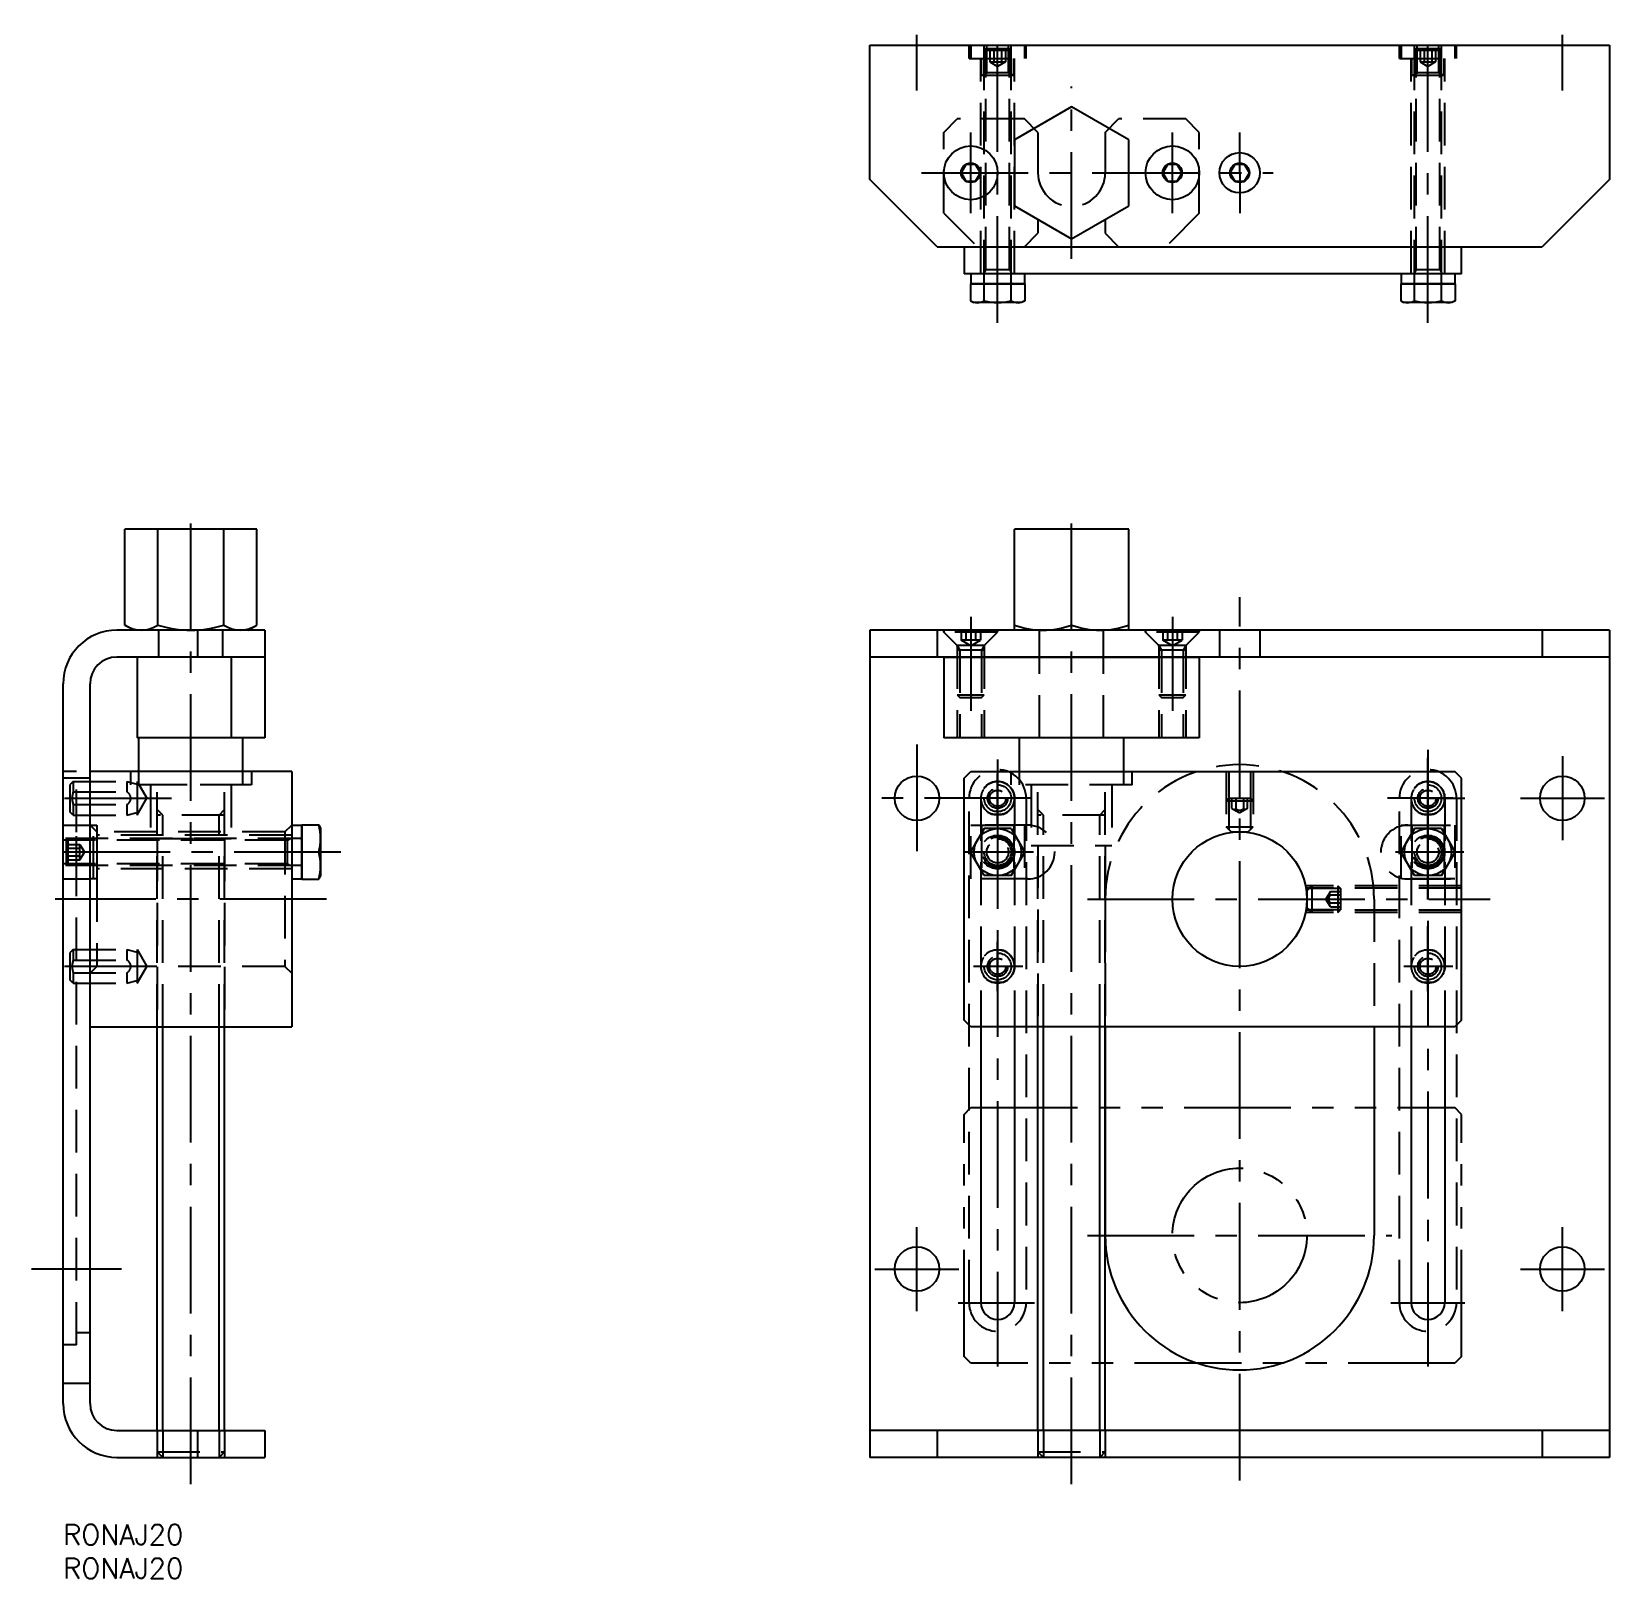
# Model space of a CAD drawing. Extents: x -5 to 230, y -8 to 222.
import ezdxf

# ---------------------------------------------------------------- set-up
doc = ezdxf.new("R2010")
doc.units = 0
doc.header["$LTSCALE"] = 0.5
for name, pattern in [('CENTER', [50.8, 31.75, -6.35, 6.35, -6.35]), ('DASHED', [19.05, 12.7, -6.35]), ('PHANTOM', [63.5, 31.75, -6.35, 6.35, -6.35, 6.35, -6.35])]:
    doc.linetypes.add(name, pattern=pattern)
for name, color, linetype in [('MSM_CENTER', 1, 'CENTER'), ('MSM_CONTINUOUS', 7, 'CONTINUOUS'), ('MSM_DASHED', 4, 'DASHED'), ('MSM_IMAGINARY', 6, 'PHANTOM'), ('MSM_NARROW', 5, 'CONTINUOUS'), ('MSM_PART_NUMBER', 7, 'CONTINUOUS')]:
    doc.layers.add(name, color=color, linetype=linetype)
doc.styles.get("Standard").update_dxf_attribs({"font": 'txt.shx', "height": 3, "bigfont": 'bigfont.shx'})

# ---------------------------------------------------------------- blocks, each defined once
blk = doc.blocks.new('*U3')
at = {"layer": 'MSM_PART_NUMBER'}
blk.add_text('RONAJ20', height=3, dxfattribs=at).set_placement((0, -3))
blk = doc.blocks.new('*U4')
at = {"layer": 'MSM_PART_NUMBER'}
blk.add_text('RONAJ20', height=3, dxfattribs=at).set_placement((0, -8))

msp = doc.modelspace()

# ---------------------------------------------------------------- linework, layer by layer
at = {"layer": 'MSM_CENTER'}
for p, q in [((127, 213.24), (127, 221.5)), ((139, 178.7), (139, 222)), ((203, 178.7), (203, 221.5)), ((223, 213.24), (223, 221.5)), ((150, 188.19), (150, 213.81)), ((135, 195), (135, 207)), ((165, 195), (165, 207)), ((175, 201), (175, 207)), ((127.67, 201), (180, 201)), ((175, 201), (175, 195)), ((19, 6), (19, 151)), ((150, 6), (150, 151)), ((175, 6.56), (175, 137.88)), ((135, 135), (135, 121)), ((165, 135), (165, 121)), ((127, 116), (127, 100)), ((203, 115.18), (203, 23.5)), ((139, 113.78), (139, 23.5)), ((203, 108), (203, 114)), ((223, 114.25), (223, 101.75)), ((139, 104.32), (139, 111.65)), ((203, 104.32), (203, 111.65)), ((0.23, 108), (16.21, 108)), ((144, 108), (119, 108)), ((139, 104), (139, 109.5)), ((203, 108), (197, 108)), ((203, 108), (197.5, 108)), ((206.73, 108), (199.4, 108)), ((203, 104), (203, 109.5)), ((203, 108), (208.5, 108)), ((203, 108), (203, 102)), ((203, 108), (208, 108)), ((216.75, 108), (229.25, 108)), ((139, 106.02), (139, 94.24)), ((203, 92.96), (203, 107.04)), ((203, 106.02), (203, 94.24)), ((41.3, 100), (-0.99, 100)), ((144.33, 100), (134.19, 100)), ((208.33, 100), (198.19, 100)), ((39.18, 93), (-1.18, 93)), ((152.36, 93), (212.26, 93)), ((203, 83), (203, 89)), ((139, 79.32), (139, 86.65)), ((203, 79.32), (203, 86.65)), ((13.62, 83), (0.23, 83)), ((142.73, 83), (135.4, 83)), ((206.73, 83), (199.4, 83)), ((203, 83), (203, 77)), ((127, 31.75), (127, 44.25)), ((152.36, 43), (197.64, 43)), ((223, 31.75), (223, 44.25)), ((8.69, 38), (-4.69, 38)), ((120.75, 38), (133.25, 38)), ((216.75, 38), (229.25, 38)), ((133.12, 33), (144.5, 33)), ((197.5, 33), (208.5, 33))]:
    msp.add_line(p, q, dxfattribs=at)
at = {"layer": 'MSM_CONTINUOUS'}
for p, q in [((120, 220), (230, 220)), ((120, 200), (120, 220)), ((230, 220), (230, 200)), ((150, 210.81), (141.5, 205.91)), ((158.5, 205.91), (150, 210.81)), ((141.5, 205.91), (141.5, 196.09)), ((158.5, 196.09), (158.5, 205.91)), ((134.28, 202.25), (133.56, 201)), ((135.72, 202.25), (134.28, 202.25)), ((136.44, 201), (135.72, 202.25)), ((164.28, 202.25), (163.56, 201)), ((165.72, 202.25), (164.28, 202.25)), ((166.44, 201), (165.72, 202.25)), ((174.28, 202.25), (173.56, 201)), ((175.72, 202.25), (174.28, 202.25)), ((176.44, 201), (175.72, 202.25)), ((130, 190), (120, 200)), ((133.56, 201), (134.28, 199.75)), ((134.28, 199.75), (135.72, 199.75)), ((135.72, 199.75), (136.44, 201)), ((163.56, 201), (164.28, 199.75)), ((164.28, 199.75), (165.72, 199.75)), ((165.72, 199.75), (166.44, 201)), ((173.56, 201), (174.28, 199.75)), ((174.28, 199.75), (175.72, 199.75)), ((175.72, 199.75), (176.44, 201)), ((230, 200), (220, 190)), ((141.5, 196.09), (150, 191.19)), ((150, 191.19), (158.5, 196.09)), ((145, 194.07), (145, 192)), ((155, 194.07), (155, 192)), ((143, 190), (145, 192)), ((155, 192), (157, 190)), ((130, 190), (220, 190)), ((134, 190), (134, 186)), ((208, 186), (208, 190)), ((208, 186), (134, 186)), ((143, 186), (135, 186)), ((135, 186), (135, 184.5)), ((143, 186), (143, 184.5)), ((207, 186), (199, 186)), ((199, 186), (199, 184.5)), ((207, 186), (207, 184.5)), ((134.96, 184.5), (136.8, 184.5)), ((134.96, 184.5), (134.96, 181.98)), ((143, 184.5), (135, 184.5)), ((136.8, 184.5), (141.2, 184.5)), ((136.98, 181.98), (136.98, 184.5)), ((141, 184.5), (137, 184.5)), ((141.02, 181.98), (141, 184.5)), ((141.2, 184.5), (143.04, 184.5)), ((143.04, 184.5), (143.04, 181.98)), ((198.96, 184.5), (200.8, 184.5)), ((198.96, 184.5), (198.96, 181.98)), ((207, 184.5), (199, 184.5)), ((200.8, 184.5), (205.2, 184.5)), ((200.98, 181.98), (200.98, 184.5)), ((205, 184.5), (201, 184.5)), ((205.02, 181.98), (205, 184.5)), ((205.2, 184.5), (207.04, 184.5)), ((207.04, 184.5), (207.04, 181.98)), ((134.96, 181.98), (135.44, 181.7)), ((142.56, 181.7), (135.44, 181.7)), ((143.04, 181.98), (142.56, 181.7)), ((198.96, 181.98), (199.44, 181.7)), ((206.56, 181.7), (199.44, 181.7)), ((207.04, 181.98), (206.56, 181.7)), ((28.81, 148), (9.19, 148)), ((9.19, 133.76), (9.19, 148)), ((14.09, 133.76), (14.09, 148)), ((23.91, 133.76), (23.91, 148)), ((28.81, 133.76), (28.81, 148)), ((158.5, 148), (141.5, 148)), ((141.5, 133), (141.5, 148)), ((150, 133.76), (150, 148)), ((158.5, 133), (158.5, 148)), ((30, 133), (8, 133)), ((10.5, 133), (9.19, 133.76)), ((14.25, 129), (14.25, 133)), ((20, 133), (20, 129)), ((23.75, 129), (23.75, 133)), ((27.5, 133), (28.81, 133.76)), ((30, 133), (30, 117)), ((120, 133), (120, 10)), ((230, 133), (120, 133)), ((130, 133), (130, 129)), ((145.25, 128.94), (145.25, 133)), ((154.75, 128.94), (154.75, 133)), ((220, 133), (220, 129)), ((230, 133), (230, 10)), ((30, 129), (8, 129)), ((11, 129), (11, 117)), ((25, 129), (25, 117)), ((230, 129), (120, 129)), ((131, 129), (131, 117)), ((131, 129), (169, 129)), ((169, 129), (169, 117)), ((0, 18), (0, 125)), ((4, 17.99), (4, 125)), ((30, 117), (11, 117)), ((11.25, 112), (11.25, 117)), ((26.75, 112), (26.75, 117)), ((169, 117), (131, 117)), ((142.25, 112), (142.25, 117)), ((157.75, 112), (157.75, 117)), ((34, 112), (4, 112)), ((34, 112), (34, 74)), ((134, 111), (135, 112)), ((134, 75), (134, 111)), ((135, 112), (207, 112)), ((208, 111), (207, 112)), ((208, 75), (208, 111)), ((4, 104), (5, 104)), ((5, 104), (5, 96)), ((34, 104), (35.5, 104)), ((34, 104), (34, 96)), ((35.5, 102.2), (35.5, 104.04)), ((35.5, 104.04), (38.02, 104.04)), ((35.5, 104), (35.5, 96)), ((38.02, 104.04), (38.3, 103.56)), ((38.3, 103.56), (38.3, 96.44)), ((136.98, 103.5), (134.96, 100)), ((141.02, 103.5), (136.98, 103.5)), ((141.02, 103.5), (143.04, 100)), ((200.98, 103.5), (198.96, 100)), ((205.02, 103.5), (200.98, 103.5)), ((205.02, 103.5), (207.04, 100)), ((35.5, 97.8), (35.5, 102.2)), ((35.5, 102), (35.5, 98)), ((38.02, 100), (35.5, 100)), ((136.98, 96.5), (134.96, 100)), ((141.02, 96.5), (143.04, 100)), ((200.98, 96.5), (198.96, 100)), ((205.02, 96.5), (207.04, 100)), ((35.5, 95.96), (35.5, 97.8)), ((38.02, 95.96), (38.3, 96.44)), ((141.02, 96.5), (136.98, 96.5)), ((205.02, 96.5), (200.98, 96.5)), ((5, 96), (4, 96)), ((34, 96), (35.5, 96)), ((35.5, 95.96), (38.02, 95.96)), ((4, 74), (34, 74)), ((14, 13.99), (14, 74)), ((24, 13.99), (24, 74)), ((135, 74), (134, 75)), ((207, 74), (135, 74)), ((136.5, 74), (136.5, 33)), ((141.5, 74), (141.5, 33)), ((145, 13.99), (145, 74)), ((155, 13.99), (155, 74)), ((155, 74), (155, 43)), ((195, 74), (195, 43)), ((200.5, 74), (200.5, 33)), ((205.5, 74), (205.5, 33)), ((208, 75), (207, 74)), ((8, 13.99), (30, 13.99)), ((20, 13.99), (20, 10)), ((30, 13.99), (30, 10)), ((230, 13.99), (120, 13.99)), ((130, 13.99), (130, 10)), ((155, 13.99), (145, 13.99)), ((155, 13.99), (145, 13.99)), ((220, 13.99), (220, 10)), ((8, 10), (30, 10)), ((230, 10), (120, 10))]:
    msp.add_line(p, q, dxfattribs=at)
for centre, radius in [((135, 201), 4), ((165, 201), 4), ((135, 201), 1.44), ((165, 201), 1.44), ((175, 201), 3), ((175, 201), 1.44), ((127, 108), 3.3), ((223, 108), 3.3), ((139, 100), 3.5), ((203, 100), 3.5), ((175, 93), 10), ((127, 38), 3.3), ((223, 38), 3.3)]:
    msp.add_circle(centre, radius, dxfattribs=at)
for centre, radius, start, end in [((135.97, 183.65), 1.96, 238.9005, 301.0995), ((139, 189.13), 7.43, 254.2222, 285.7778), ((142.03, 183.65), 1.96, 238.9005, 301.0995), ((199.97, 183.65), 1.96, 238.9005, 301.0995), ((203, 189.13), 7.43, 254.2222, 285.7778), ((206.03, 183.65), 1.96, 238.9005, 301.0995), ((8, 125), 8, 90, 180), ((11.64, 137.34), 4.34, 235.6157, 304.3843), ((19, 149.24), 16.24, 252.412, 287.588), ((26.36, 137.34), 4.34, 235.6157, 304.3843), ((145.75, 145.28), 12.28, 249.7438, 290.2562), ((154.25, 145.28), 12.28, 249.7438, 290.2562), ((8, 125), 4, 90, 180), ((30.87, 102.02), 7.43, 344.2222, 15.7778), ((30.87, 97.98), 7.43, 344.2222, 15.7778), ((175, 43), 20, 180, 0), ((139, 33), 2.5, 180, 0), ((203, 33), 2.5, 180, 0), ((8, 18), 8, 180, 270), ((8, 17.99), 4, 180, 270)]:
    msp.add_arc(centre, radius, start, end, dxfattribs=at)
at = {"layer": 'MSM_DASHED'}
for p, q in [((134.75, 218), (134.75, 220)), ((135, 220), (135, 218)), ((137, 215.64), (137, 220)), ((137.25, 219.5), (137, 219.25)), ((137, 184.7), (137, 219.25)), ((137, 219.25), (141, 219.25)), ((137.25, 219.5), (140.75, 219.5)), ((137.25, 186.6), (137.25, 219.5)), ((137.38, 215.86), (137.38, 220)), ((137.85, 219.5), (137.85, 217.5)), ((138.42, 219.5), (138.42, 217.5)), ((139.58, 219.5), (139.58, 217.5)), ((140.15, 219.5), (140.15, 217.5)), ((140.62, 215.86), (140.62, 220)), ((141, 219.25), (140.75, 219.5)), ((140.75, 186.6), (140.75, 219.5)), ((141, 215.64), (141, 220)), ((141, 184.7), (141, 219.25)), ((143, 220), (143, 218)), ((143.25, 218), (143.25, 220)), ((198.75, 218), (198.75, 220)), ((199, 220), (199, 218)), ((201, 215.64), (201, 220)), ((201.25, 219.5), (201, 219.25)), ((201, 184.7), (201, 219.25)), ((201, 219.25), (205, 219.25)), ((201.25, 219.5), (204.75, 219.5)), ((201.25, 186.6), (201.25, 219.5)), ((201.38, 215.86), (201.38, 220)), ((201.85, 219.5), (201.85, 217.5)), ((202.42, 219.5), (202.42, 217.5)), ((203.58, 219.5), (203.58, 217.5)), ((204.15, 219.5), (204.15, 217.5)), ((204.62, 215.86), (204.62, 220)), ((205, 219.25), (204.75, 219.5)), ((204.75, 186.6), (204.75, 219.5)), ((205, 215.64), (205, 220)), ((205, 184.7), (205, 219.25)), ((207, 220), (207, 218)), ((207.25, 218), (207.25, 220)), ((134.75, 218), (143.25, 218)), ((136.5, 186), (136.5, 218)), ((136.6, 215.5), (136.6, 218)), ((137.85, 217.5), (140.15, 217.5)), ((137.85, 217.5), (139, 216.83)), ((140.15, 217.5), (139, 216.83)), ((141.4, 215.5), (141.4, 218)), ((141.5, 186), (141.5, 218)), ((198.75, 218), (207.25, 218)), ((200.5, 186), (200.5, 218)), ((200.6, 215.5), (200.6, 218)), ((201.85, 217.5), (204.15, 217.5)), ((201.85, 217.5), (203, 216.83)), ((204.15, 217.5), (203, 216.83)), ((205.4, 215.5), (205.4, 218)), ((205.5, 186), (205.5, 218)), ((136.6, 215.5), (141.4, 215.5)), ((136.75, 215.5), (137.38, 215.86)), ((140.62, 215.86), (137.38, 215.86)), ((141.25, 215.5), (140.62, 215.86)), ((200.6, 215.5), (205.4, 215.5)), ((200.75, 215.5), (201.38, 215.86)), ((204.62, 215.86), (201.38, 215.86)), ((205.25, 215.5), (204.62, 215.86)), ((131, 207), (133, 209)), ((143, 209), (133, 209)), ((141.1, 209), (136.9, 209)), ((141.1, 209), (136.9, 209)), ((145, 207), (143, 209)), ((155, 207), (157, 209)), ((167, 209), (157, 209)), ((169, 207), (167, 209)), ((131, 195), (131, 207)), ((145, 207), (145, 201)), ((155, 207), (155, 201)), ((169, 195), (169, 207)), ((131, 195), (136, 190)), ((169, 195), (164, 190)), ((137.25, 186.6), (137, 186.17)), ((137, 186.6), (141, 186.6)), ((140.75, 186.6), (141, 186.17)), ((201.25, 186.6), (201, 186.17)), ((201, 186.6), (205, 186.6)), ((204.75, 186.6), (205, 186.17)), ((131, 132.7), (131, 133)), ((131, 133), (131, 132.7)), ((139, 132.7), (131, 132.7)), ((132.94, 130.76), (131, 132.7)), ((133.56, 133), (133.56, 131.5)), ((135, 130.67), (133.56, 131.5)), ((136.44, 131.5), (133.56, 131.5)), ((134.28, 133), (134.28, 131.5)), ((135, 130.67), (136.44, 131.5)), ((135.72, 133), (135.72, 131.5)), ((136.44, 133), (136.44, 131.5)), ((137.06, 130.76), (139, 132.7)), ((139, 133), (139, 132.8)), ((139, 132.7), (139, 133)), ((161, 132.7), (161, 133)), ((161, 133), (161, 132.7)), ((169, 132.7), (161, 132.7)), ((162.94, 130.76), (161, 132.7)), ((163.56, 133), (163.56, 131.5)), ((165, 130.67), (163.56, 131.5)), ((166.44, 131.5), (163.56, 131.5)), ((164.28, 133), (164.28, 131.5)), ((165, 130.67), (166.44, 131.5)), ((165.72, 133), (165.72, 131.5)), ((166.44, 133), (166.44, 131.5)), ((167.06, 130.76), (169, 132.7)), ((169, 133), (169, 132.8)), ((169, 132.7), (169, 133)), ((172, 133), (172, 129)), ((178, 133), (178, 129)), ((133, 130.7), (133.38, 130.04)), ((137, 130.7), (133, 130.7)), ((133, 130.62), (133, 117)), ((137, 130.04), (133, 130.04)), ((133.38, 130.04), (133.38, 117)), ((137, 130.7), (136.62, 130.04)), ((136.62, 130.04), (136.62, 117)), ((137, 130.62), (137, 117)), ((163, 130.7), (163.38, 130.04)), ((167, 130.7), (163, 130.7)), ((163, 130.62), (163, 117)), ((167, 130.04), (163, 130.04)), ((163.38, 130.04), (163.38, 117)), ((167, 130.7), (166.62, 130.04)), ((166.62, 130.04), (166.62, 117)), ((167, 130.62), (167, 117)), ((145.25, 117), (145.25, 128.94)), ((154.75, 117), (154.75, 128.94)), ((133, 123.38), (137, 123.38)), ((133, 123.38), (133.38, 123)), ((133.38, 123), (136.62, 123)), ((136.62, 123), (137, 123.38)), ((163, 123.38), (167, 123.38)), ((163, 123.38), (163.38, 123)), ((163.38, 123), (166.62, 123)), ((166.62, 123), (167, 123.38)), ((2, 112), (0, 112)), ((4, 111), (0, 111)), ((1.5, 110.5), (1, 110)), ((1.5, 110.5), (11, 110.5)), ((1.5, 110.5), (1.5, 108.94)), ((2, 26.75), (2, 112)), ((9.5, 110.5), (9.5, 108.94)), ((9.5, 110.5), (11, 110.1)), ((9.5, 110.37), (9.5, 110.37)), ((10, 112), (10, 110)), ((11, 110.5), (11, 105.5)), ((11, 110.5), (12.44, 108)), ((11.25, 110), (11.25, 112)), ((26.75, 110), (26.75, 112)), ((28, 112), (28, 110)), ((141, 110), (141, 112)), ((142.25, 110), (142.25, 112)), ((157.75, 110), (157.75, 112)), ((159, 110), (159, 112)), ((173, 112), (173, 102.8)), ((173.38, 112), (173.38, 102.87)), ((176.62, 112), (176.62, 102.87)), ((177, 112), (177, 102.8)), ((1, 110), (1, 106)), ((1.5, 108.94), (9.5, 108.94)), ((28, 110), (10, 110)), ((11, 105.5), (12.44, 108)), ((26.75, 110), (11.25, 110)), ((13, 110), (13, 102)), ((14, 74), (14, 110)), ((24, 74), (24, 110)), ((25, 110), (25, 102)), ((134.75, 33), (134.75, 108)), ((136.5, 108), (136.5, 74)), ((159, 110), (141, 110)), ((141.5, 108), (141.5, 74)), ((143.25, 108), (143.25, 33)), ((144, 110), (144, 101)), ((145, 74), (145, 110)), ((155, 74), (155, 110)), ((156, 110), (156, 101)), ((173, 107.6), (173.4, 108)), ((173.4, 108), (173.4, 103.35)), ((173.4, 108), (176.6, 108)), ((173.85, 106.5), (173.85, 108)), ((174.42, 108), (174.42, 106.5)), ((175.58, 108), (175.58, 106.5)), ((176.15, 106.5), (176.15, 108)), ((176.6, 108), (176.6, 103.35)), ((177, 107.6), (176.6, 108)), ((198.75, 33), (198.75, 108)), ((200.5, 108), (200.5, 74)), ((205.5, 108), (205.5, 74)), ((207.25, 108), (207.25, 33)), ((1.5, 105.5), (1, 106)), ((1.5, 107.06), (9.5, 107.06)), ((1.5, 107.06), (1.5, 105.5)), ((9.5, 107.06), (9.5, 105.5)), ((9.5, 105.5), (11, 105.9)), ((14.81, 105.5), (14, 106.31)), ((23.19, 105.5), (24, 106.31)), ((138.15, 105.65), (139.85, 105.65)), ((145.81, 105.5), (145, 106.31)), ((154.19, 105.5), (155, 106.31)), ((173, 107.6), (177, 107.6)), ((173.85, 106.5), (175, 105.83)), ((176.15, 106.5), (175, 105.83)), ((202.15, 105.65), (203.85, 105.65)), ((0, 104), (4, 104.01)), ((0, 96), (0, 104)), ((1.5, 105.5), (11, 105.5)), ((2, 96), (2, 104)), ((5, 103.01), (4, 104.01)), ((4.5, 96), (4.5, 104)), ((24, 105.5), (14, 105.5)), ((14.81, 74), (14.81, 105.5)), ((23.19, 74), (23.19, 105.5)), ((33, 103.01), (34, 104.01)), ((143.5, 104), (134, 104)), ((135, 104), (143, 104)), ((135, 96), (135, 104)), ((136.6, 104), (136.6, 96)), ((141.4, 104), (141.4, 96)), ((143, 104), (143, 96)), ((155, 105.5), (145, 105.5)), ((145.81, 74), (145.81, 105.5)), ((154.19, 74), (154.19, 105.5)), ((173, 103.75), (177, 103.75)), ((173.75, 103), (173, 103.75)), ((176.25, 103), (177, 103.75)), ((199, 104), (207, 104)), ((199, 96), (199, 104)), ((200, 104), (208, 104)), ((200.6, 104), (200.6, 96)), ((205.4, 104), (205.4, 96)), ((207, 104), (207, 96)), ((35.3, 102), (0, 102)), ((33.4, 101.75), (0, 101.75)), ((0.75, 102), (0.5, 101.75)), ((0.5, 98.25), (0.5, 101.75)), ((0.5, 101.15), (2.5, 101.15)), ((0.75, 98), (0.75, 102)), ((2.5, 98.85), (2.5, 101.15)), ((2.5, 101.15), (3.17, 100)), ((33, 103.01), (5, 103.01)), ((34, 102.5), (5, 102.5)), ((13, 102), (25, 102)), ((14, 102), (14, 74)), ((24, 102), (24, 74)), ((33, 103.01), (33, 83.01)), ((33.4, 101.75), (33.83, 102)), ((33.4, 98), (33.4, 102)), ((136.6, 102), (136.6, 102)), ((144, 101), (156, 101)), ((145, 101), (145, 75)), ((155, 101), (155, 75)), ((173.75, 103), (176.25, 103)), ((200.6, 102), (200.6, 102)), ((0.5, 100.58), (2.5, 100.58)), ((0.5, 99.42), (2.5, 99.42)), ((0.5, 98.85), (2.5, 98.85)), ((2.5, 98.85), (3.17, 100)), ((136.6, 100), (136.6, 100)), ((200.6, 100), (200.6, 100)), ((33.4, 98.25), (0, 98.25)), ((35.3, 98), (0, 98)), ((0.5, 98.25), (0.75, 98)), ((34, 97.5), (5, 97.5)), ((33.4, 98.25), (33.83, 98)), ((0, 96), (4, 96)), ((5, 96), (5, 83.01)), ((143.5, 96), (134, 96)), ((143, 96), (135, 96)), ((208, 95), (184.8, 95)), ((208, 94.62), (184.87, 94.62)), ((185, 94.25), (185.75, 95)), ((185, 94.25), (185, 91.75)), ((190, 94.6), (185.35, 94.6)), ((185.75, 95), (185.75, 91)), ((188.5, 94.15), (187.83, 93)), ((188.5, 94.15), (190, 94.15)), ((189.6, 95), (190, 94.6)), ((189.6, 95), (189.6, 91)), ((190, 94.6), (190, 91.4)), ((207, 96), (199, 96)), ((200, 96), (208, 96)), ((155, 93), (155, 74)), ((185, 91.75), (185.75, 91)), ((188.5, 91.85), (187.83, 93)), ((190, 93.58), (188.5, 93.58)), ((190, 92.42), (188.5, 92.42)), ((188.5, 91.85), (190, 91.85)), ((195, 93), (195, 74)), ((208, 91), (184.8, 91)), ((208, 91.38), (184.87, 91.38)), ((190, 91.4), (185.35, 91.4)), ((189.6, 91), (190, 91.4)), ((1.5, 85.5), (1, 85)), ((1, 85), (1, 81)), ((1.5, 85.5), (11, 85.5)), ((1.5, 85.5), (1.5, 83.94)), ((9.5, 85.5), (9.5, 83.94)), ((9.5, 85.5), (11, 85.1)), ((9.5, 85.37), (9.5, 85.37)), ((11, 85.5), (11, 80.5)), ((11, 85.5), (12.44, 83)), ((1.5, 83.94), (9.5, 83.94)), ((5, 83.01), (4, 82.01)), ((33, 83.01), (5, 83.01)), ((11, 80.5), (12.44, 83)), ((33, 83.01), (34, 82.01)), ((1.5, 80.5), (1, 81)), ((1.5, 82.06), (9.5, 82.06)), ((1.5, 82.06), (1.5, 80.5)), ((1.5, 80.5), (11, 80.5)), ((9.5, 82.06), (9.5, 80.5)), ((9.5, 80.5), (11, 80.9)), ((138.15, 80.65), (139.85, 80.65)), ((202.15, 80.65), (203.85, 80.65)), ((4, 28.5), (2, 28.5)), ((2, 26.75), (0, 26.75)), ((4, 21), (0, 21)), ((14, 13.99), (14, 10)), ((14.81, 13.99), (14.81, 10)), ((23.19, 13.99), (23.19, 10)), ((24, 13.99), (24, 10)), ((145, 13.99), (145, 10)), ((145.81, 13.99), (145.81, 10)), ((154.19, 13.99), (154.19, 10)), ((155, 13.99), (155, 10)), ((14.81, 10), (14, 10.81)), ((14, 10.81), (24, 10.81)), ((24, 10.81), (23.19, 10)), ((145.81, 10), (145, 10.81)), ((145, 10.81), (155, 10.81)), ((155, 10.81), (154.19, 10))]:
    msp.add_line(p, q, dxfattribs=at)
for centre, radius in [((139, 108), 2.5), ((203, 108), 2.5), ((139, 108), 2), ((139, 108), 1.5), ((139, 108), 1.2), ((203, 108), 2), ((203, 108), 1.5), ((203, 108), 1.2), ((139, 100), 2.5), ((139, 100), 2.25), ((139, 100), 2), ((139, 100), 1.62), ((203, 100), 2.5), ((203, 100), 2.25), ((203, 100), 2), ((203, 100), 1.62), ((139, 83), 2.5), ((139, 83), 2), ((139, 83), 1.5), ((203, 83), 2.5), ((203, 83), 2), ((203, 83), 1.5), ((139, 83), 1.2), ((203, 83), 1.2)]:
    msp.add_circle(centre, radius, dxfattribs=at)
for centre, radius, start, end in [((150, 201), 5, 180, 0), ((136.8, 184.7), 0.2, 270, 0), ((141.2, 184.7), 0.2, 180, 270), ((200.8, 184.7), 0.2, 270, 0), ((205.2, 184.7), 0.2, 180, 270), ((132.8, 130.62), 0.2, 0, 45), ((137.2, 130.62), 0.2, 135, 180), ((162.8, 130.62), 0.2, 0, 45), ((167.2, 130.62), 0.2, 135, 180), ((175, 93), 20, 0, 180), ((139, 108), 4.25, 0, 180), ((139, 108), 2.5, 289.9484, 250.0516), ((139, 108), 2.5, 0, 180), ((203, 108), 4.25, 0, 180), ((203, 108), 2.5, 289.9484, 250.0516), ((203, 108), 2.5, 0, 180), ((4.35, 108), 3, 161.8051, 198.1949), ((9, 108), 1.06, 298.2744, 61.7256), ((173.85, 106.96), 0.736, 297.5152, 321.6721), ((175, 106.96), 0.736, 218.3279, 321.6721), ((176.15, 106.96), 0.736, 218.3279, 242.4848), ((143.5, 100), 4, 270, 90), ((200, 100), 4, 90, 270), ((35.3, 102.2), 0.2, 270, 0), ((35.3, 97.8), 0.2, 0, 90), ((188.96, 93), 0.736, 128.3279, 231.6721), ((188.96, 94.15), 0.736, 207.5152, 231.6721), ((188.96, 91.85), 0.736, 128.3279, 152.4848), ((139, 83), 2.5, 289.9484, 250.0516), ((203, 83), 2.5, 289.9484, 250.0516), ((4.35, 83), 3, 161.8051, 198.1949), ((9, 83), 1.06, 298.2744, 61.7256), ((139, 33), 4.25, 180, 0), ((203, 33), 4.25, 180, 0)]:
    msp.add_arc(centre, radius, start, end, dxfattribs=at)
at = {"layer": 'MSM_IMAGINARY'}
for p, q in [((134, 61), (135, 62)), ((135, 62), (207, 62)), ((208, 61), (207, 62)), ((134, 25), (134, 61)), ((208, 25), (208, 61)), ((135, 24), (134, 25)), ((207, 24), (135, 24)), ((208, 25), (207, 24))]:
    msp.add_line(p, q, dxfattribs=at)
msp.add_circle((175, 43), 10, dxfattribs=at)
at = {"layer": 'MSM_NARROW'}
for p, q in [((14.81, 13.99), (14.81, 74)), ((23.19, 13.99), (23.19, 74)), ((145.81, 13.99), (145.81, 74)), ((154.19, 13.99), (154.19, 74))]:
    msp.add_line(p, q, dxfattribs=at)

# ---------------------------------------------------------------- block references
at = {"layer": 'MSM_CONTINUOUS'}
for name in ['*U3', '*U4']:
    msp.add_blockref(name, (0, 0), dxfattribs=at)

doc.saveas('drawing.dxf')
